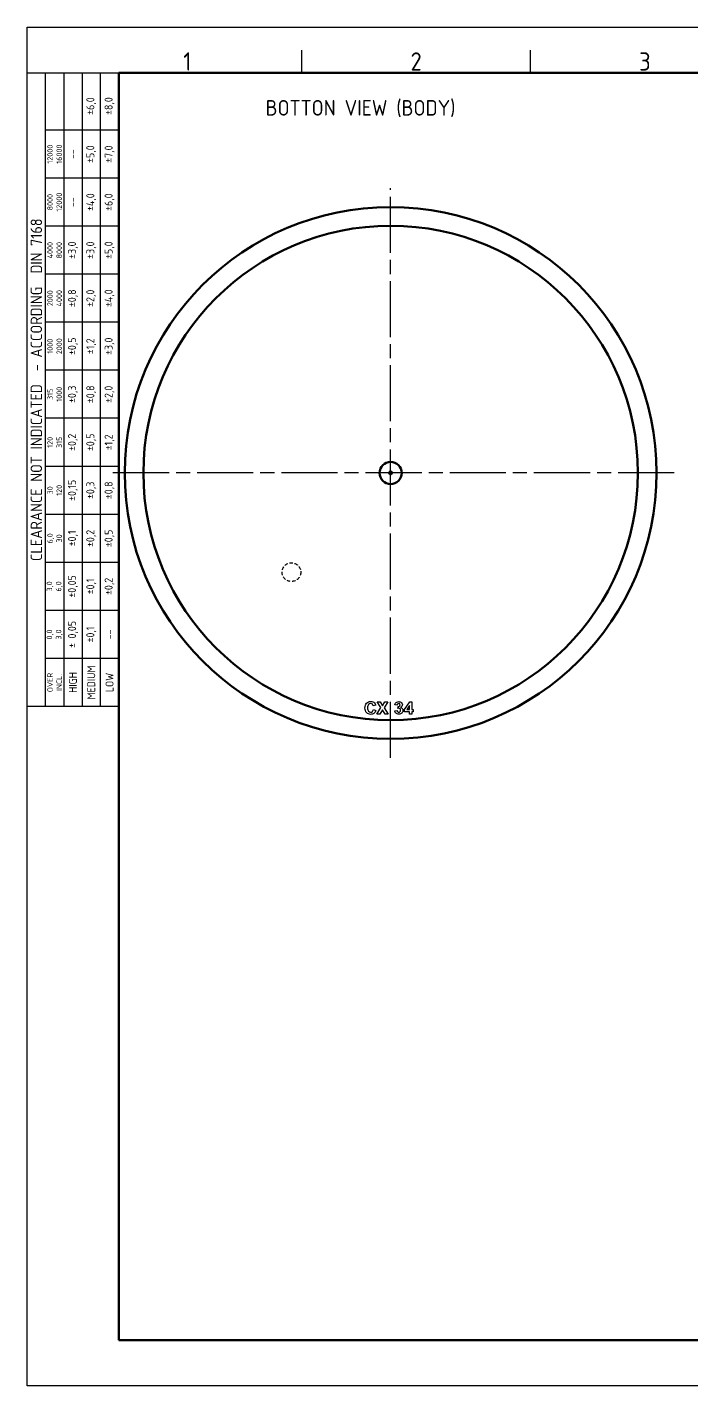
# Model space of a CAD drawing. Extents: x 0 to 616, y 0 to 436.
# Drawn here: x 0 to 213.2, y 0 to 435.9 of the extents above; entities that cross this region are included whole.
import ezdxf
from ezdxf.enums import TextEntityAlignment as Align

# ---------------------------------------------------------------- set-up
doc = ezdxf.new("R2010")
doc.units = 0
doc.header["$LTSCALE"] = 1.5
doc.linetypes.add('AM_ISO08W050', pattern=[18, 12, -1.5, 3, -1.5])
doc.linetypes.add('HIDDEN', pattern=[0.375, 0.25, -0.125])
doc.layers.get('0').update_dxf_attribs({"linetype": 'CONTINUOUS'})
for name, color, linetype, lineweight in [('AM_0', 7, 'CONTINUOUS', 50), ('AM_7', 4, 'AM_ISO08W050', 25), ('AM_BOR', 7, 'CONTINUOUS', 50)]:
    doc.layers.add(name, color=color, linetype=linetype, lineweight=lineweight)
doc.layers.add('Camada 1', color=7, linetype='CONTINUOUS')
doc.layers.add('Layer 1', color=7, linetype='CONTINUOUS')
doc.styles.add('ACISOTS', font='isocp.shx', dxfattribs={"height": 1})
doc.styles.get("Standard").update_dxf_attribs({"font": 'ISOCP.SHX'})

# ---------------------------------------------------------------- blocks, each defined once
blk = doc.blocks.new('A3 ZTL')
for p, q in [((19.57, 280.82), (19.57, 9.78)), ((401.17, 280.82), (19.57, 280.82)), ((19.57, 9.78), (401.17, 9.78))]:
    blk.add_line(p, q)
at = {"layer": 'AM_BOR', "color": 135, "lineweight": 25}
for p, q in [((0, 0), (0, 290.61)), ((0, 290.61), (410.96, 290.61)), ((58.71, 280.82), (58.71, 285.71)), ((107.63, 280.82), (107.63, 285.71)), ((3.91, 145.3), (3.91, 280.82)), ((7.83, 280.82), (7.83, 145.3)), ((11.74, 280.82), (11.74, 145.3)), ((15.66, 145.3), (15.66, 280.82)), ((19.57, 268.59), (3.91, 268.59)), ((19.57, 258.32), (3.91, 258.32)), ((19.57, 248.04), (3.91, 248.04)), ((19.57, 237.77), (3.91, 237.77)), ((19.57, 227.5), (3.91, 227.5)), ((19.57, 217.22), (3.91, 217.22)), ((19.57, 206.95), (3.91, 206.95)), ((19.57, 196.67), (3.91, 196.67)), ((19.57, 186.4), (3.91, 186.4)), ((19.57, 176.13), (3.91, 176.13)), ((19.57, 165.85), (3.91, 165.85)), ((19.57, 155.58), (3.91, 155.58)), ((410.96, 0), (0, 0))]:
    blk.add_line(p, q, dxfattribs=at)
blk.add_lwpolyline([(19.57, 145.3), (0, 145.3), (0, 280.82), (19.57, 280.82)], close=True, dxfattribs=at)
at = {"layer": 'AM_BOR', "color": 135, "lineweight": 25, "style": 'ACISOTS'}
for s, p in [('1', (34.25, 283.27)), ('2', (83.17, 283.27)), ('3', (132.09, 283.27))]:
    blk.add_text(s, height=3.91, dxfattribs=at).set_placement(p, align=Align.MIDDLE)
at = {"layer": 'AM_BOR', "color": 135, "lineweight": 25, "attachment_point": 5, "rotation": 90}
for s, insert, char_height, width in [('±6,0', (13.7, 273.73), 1.712, 10.274), ('±8,0', (17.61, 273.73), 1.712, 10.274), ('12000\\P16000', (5.87, 263.45), 1.174, 10.274), ('±5,0', (13.7, 263.45), 1.712, 10.274), ('±7,0', (17.61, 263.45), 1.712, 10.274), ('--', (9.78, 263.45), 1.712, 10.274), ('8000\\P12000', (5.87, 253.18), 1.174, 10.274), ('--', (9.78, 253.18), 1.712, 10.274), ('±4,0', (13.7, 253.18), 1.712, 10.274), ('±6,0', (17.61, 253.18), 1.712, 10.274), ('{\\Fisocp.shx|c0;CLEARANCE NOT INDICATED  - ACCORDING  DIN 7168}', (1.96, 213.06), 2.4462, 135.5186), ('4000\\P8000', (5.87, 242.91), 1.174, 10.274), ('±3,0', (9.78, 242.91), 1.712, 10.274), ('±3,0', (13.7, 242.91), 1.712, 10.274), ('±5,0', (17.61, 242.91), 1.712, 10.274), ('2000\\P4000', (5.87, 232.63), 1.174, 10.274), ('±0,8', (9.78, 232.63), 1.712, 10.274), ('±2,0', (13.7, 232.63), 1.712, 10.274), ('±4,0', (17.61, 232.63), 1.712, 10.274), ('±0,5', (9.78, 222.36), 1.712, 10.274), ('±1,2', (13.7, 222.36), 1.712, 10.274), ('±3,0', (17.61, 222.36), 1.712, 10.274), ('1000\\P2000', (5.87, 222.36), 1.174, 10.274), ('315\\P1000', (5.87, 212.08), 1.174, 10.274), ('±0,3', (9.78, 212.08), 1.712, 10.274), ('±0,8', (13.7, 212.08), 1.712, 10.274), ('±2,0', (17.61, 212.08), 1.712, 10.274), ('±0,2', (9.78, 201.81), 1.712, 10.274), ('±0,5', (13.7, 201.81), 1.712, 10.274), ('120\\P315', (5.87, 201.81), 1.174, 10.274), ('±1,2', (17.61, 201.81), 1.712, 10.274), ('30\\P120', (5.87, 191.54), 1.174, 10.274), ('±0,15', (9.78, 191.54), 1.712, 10.274), ('±0,3', (13.7, 191.54), 1.712, 10.274), ('±0,8', (17.61, 191.54), 1.712, 10.274), ('6,0\\P30', (5.87, 181.26), 1.174, 10.274), ('±0,1', (9.78, 181.26), 1.712, 10.274), ('±0,2', (13.7, 181.26), 1.712, 10.274), ('±0,5', (17.61, 181.26), 1.712, 10.274), ('3,0\\P6,0', (5.87, 170.99), 1.174, 10.274), ('±0,05', (9.78, 170.99), 1.712, 10.274), ('±0,1', (13.7, 170.99), 1.712, 10.274), ('±0,2', (17.61, 170.99), 1.712, 10.274), ('± 0,05', (9.78, 160.71), 1.712, 10.274), ('0,0\\P3,0', (5.87, 160.71), 1.174, 10.274), ('\\pt4.69206;±0,1', (13.7, 160.71), 1.7123, 10.274), ('--', (17.61, 160.71), 1.712, 10.274), ('{\\Fisocp.shx|c0;OVER\\PINCL.}', (5.87, 150.44), 1.1742, 10.274), ('HIGH', (9.78, 150.44), 1.712, 10.274), ('MEDIUM', (13.7, 150.44), 1.712, 10.274), ('LOW', (17.61, 150.44), 1.712, 10.274)]:
    blk.add_mtext(s, dxfattribs=dict(at, insert=insert, char_height=char_height, width=width))

msp = doc.modelspace()

# ---------------------------------------------------------------- linework, layer by layer
at = {"linetype": 'HIDDEN', "ltscale": 3}
msp.add_circle((84.75, 261.065), 3, dxfattribs=at)
at = {"layer": 'AM_0'}
for radius in [85.3, 79.3, 3.572, 0.469]:
    msp.add_circle((116.569, 292.885), radius, dxfattribs=at)
at = {"layer": 'AM_7'}
for p, q in [((116.569, 201.464), (116.569, 384.306)), ((207.523, 292.885), (25.616, 292.885))]:
    msp.add_line(p, q, dxfattribs=at)
at = {"layer": 'Camada 1', "color": 7}
for points in [[(117.964, 218.488), (118.013, 218.726), (118.085, 218.917), (118.183, 219.059)], [(118.66, 218.371), (118.66, 218.371), (117.964, 218.488), (117.964, 218.488)], [(118.183, 219.059), (118.28, 219.201), (118.417, 219.313), (118.591, 219.395)], [(118.827, 218.762), (118.735, 218.673), (118.679, 218.542), (118.66, 218.371)], [(118.961, 217.953), (119.165, 217.949), (119.321, 217.993), (119.428, 218.086)], [(121.027, 216.945), (121.027, 216.945), (122.722, 219.426), (122.722, 219.426)], [(122.626, 218.283), (122.626, 218.283), (121.728, 216.947), (121.728, 216.947)], [(122.626, 216.947), (122.626, 216.947), (122.626, 218.283), (122.626, 218.283)], [(122.722, 219.426), (122.722, 219.426), (123.351, 219.426), (123.351, 219.426)], [(123.351, 219.426), (123.351, 219.426), (123.351, 216.947), (123.351, 216.947)], [(117.908, 216.608), (117.908, 216.608), (118.638, 216.696), (118.638, 216.696)], [(118.316, 215.804), (118.081, 216.009), (117.946, 216.277), (117.908, 216.608)], [(118.638, 216.696), (118.662, 216.51), (118.724, 216.368), (118.827, 216.27)], [(118.877, 217.339), (118.877, 217.339), (118.961, 217.953), (118.961, 217.953)], [(119.78, 217.68), (120.006, 217.632), (120.185, 217.523), (120.321, 217.355)], [(121.027, 216.289), (121.027, 216.289), (121.027, 216.945), (121.027, 216.945)], [(122.626, 216.289), (122.626, 216.289), (121.027, 216.289), (121.027, 216.289)], [(121.728, 216.947), (121.728, 216.947), (122.626, 216.947), (122.626, 216.947)], [(122.626, 215.503), (122.626, 215.503), (122.626, 216.289), (122.626, 216.289)], [(123.351, 215.503), (123.351, 215.503), (122.626, 215.503), (122.626, 215.503)], [(123.351, 216.947), (123.351, 216.947), (123.836, 216.947), (123.836, 216.947)], [(123.836, 216.289), (123.836, 216.289), (123.351, 216.289), (123.351, 216.289)], [(123.351, 216.289), (123.351, 216.289), (123.351, 215.503), (123.351, 215.503)], [(123.836, 216.947), (123.836, 216.947), (123.836, 216.289), (123.836, 216.289)]]:
    msp.add_open_spline(points, degree=3, dxfattribs=at)
for points, knots in [([(118.591, 219.395), (118.766, 219.476), (118.962, 219.517), (119.178, 219.517), (119.178, 219.517), (119.549, 219.517), (119.846, 219.399), (120.07, 219.163)], [0.642857143, 0.642857143, 0.642857143, 0.642857143, 0.678571429, 0.678571429, 0.678571429, 0.67857143, 0.714285714, 0.714285714, 0.714285714, 0.714285714]), ([(119.471, 218.778), (119.392, 218.857), (119.287, 218.897), (119.157, 218.897), (119.157, 218.897), (119.028, 218.897), (118.918, 218.852), (118.827, 218.762)], [0.428571429, 0.428571429, 0.428571429, 0.428571429, 0.464285714, 0.464285714, 0.464285714, 0.464285715, 0.5, 0.5, 0.5, 0.5]), ([(119.428, 218.086), (119.535, 218.181), (119.59, 218.305), (119.59, 218.461), (119.59, 218.461), (119.59, 218.594), (119.55, 218.7), (119.471, 218.778)], [0.357142857, 0.357142857, 0.357142857, 0.357142857, 0.392857143, 0.392857143, 0.392857143, 0.392857144, 0.428571429, 0.428571429, 0.428571429, 0.428571429]), ([(120.07, 219.163), (120.254, 218.969), (120.347, 218.751), (120.347, 218.507), (120.347, 218.507), (120.347, 218.161), (120.158, 217.886), (119.78, 217.68)], [0.714285714, 0.714285714, 0.714285714, 0.714285714, 0.75, 0.75, 0.75, 0.750000001, 0.785714286, 0.785714286, 0.785714286, 0.785714286]), ([(120.145, 215.861), (119.893, 215.618), (119.579, 215.496), (119.203, 215.496), (119.203, 215.496), (118.846, 215.496), (118.551, 215.599), (118.316, 215.804)], [0.892857143, 0.892857143, 0.892857143, 0.892857143, 0.928571429, 0.928571429, 0.928571429, 0.92857143, 0.964285714, 0.964285714, 0.964285714, 0.964285714]), ([(118.827, 216.27), (118.929, 216.171), (119.052, 216.122), (119.197, 216.122), (119.197, 216.122), (119.353, 216.122), (119.484, 216.181), (119.591, 216.299)], [0.071428571, 0.071428571, 0.071428571, 0.071428571, 0.107142857, 0.107142857, 0.107142857, 0.107142858, 0.142857143, 0.142857143, 0.142857143, 0.142857143]), ([(119.597, 217.228), (119.495, 217.34), (119.37, 217.395), (119.224, 217.395), (119.224, 217.395), (119.128, 217.395), (119.012, 217.377), (118.877, 217.339)], [0.214285714, 0.214285714, 0.214285714, 0.214285714, 0.25, 0.25, 0.25, 0.250000001, 0.285714286, 0.285714286, 0.285714286, 0.285714286]), ([(119.591, 216.299), (119.697, 216.418), (119.75, 216.576), (119.75, 216.777), (119.75, 216.777), (119.75, 216.967), (119.7, 217.117), (119.597, 217.228)], [0.142857143, 0.142857143, 0.142857143, 0.142857143, 0.178571429, 0.178571429, 0.178571429, 0.17857143, 0.214285714, 0.214285714, 0.214285714, 0.214285714]), ([(120.321, 217.355), (120.456, 217.187), (120.524, 216.983), (120.524, 216.745), (120.524, 216.745), (120.524, 216.399), (120.397, 216.105), (120.145, 215.861)], [0.821428571, 0.821428571, 0.821428571, 0.821428571, 0.857142857, 0.857142857, 0.857142857, 0.857142858, 0.892857143, 0.892857143, 0.892857143, 0.892857143])]:
    msp.add_open_spline(points, degree=3, knots=knots, dxfattribs=at)
at = {"layer": 'Layer 1', "color": 7}
for points, knots in [([(108.856, 215.979), (108.516, 216.341), (108.345, 216.836), (108.345, 217.462), (108.345, 217.462), (108.345, 218.126), (108.517, 218.641), (108.859, 219.008)], [0.22222222, 0.22222222, 0.22222222, 0.22222222, 0.27777778, 0.27777778, 0.27777778, 0.27777778, 0.33333333, 0.33333333, 0.33333333, 0.33333333]), ([(108.859, 219.008), (109.202, 219.375), (109.652, 219.558), (110.21, 219.558), (110.21, 219.558), (110.698, 219.558), (111.094, 219.415), (111.398, 219.126)], [0.33333333, 0.33333333, 0.33333333, 0.33333333, 0.38888889, 0.38888889, 0.38888889, 0.38888889, 0.44444444, 0.44444444, 0.44444444, 0.44444444]), ([(109.45, 218.552), (109.267, 218.341), (109.175, 217.997), (109.175, 217.522), (109.175, 217.522), (109.175, 217.018), (109.265, 216.659), (109.447, 216.446)], [0.72222222, 0.72222222, 0.72222222, 0.72222222, 0.77777778, 0.77777778, 0.77777778, 0.77777778, 0.83333333, 0.83333333, 0.83333333, 0.83333333]), ([(110.714, 218.692), (110.565, 218.811), (110.383, 218.871), (110.17, 218.871), (110.17, 218.871), (109.874, 218.871), (109.634, 218.765), (109.45, 218.552)], [0.61111111, 0.61111111, 0.61111111, 0.61111111, 0.66666667, 0.66666667, 0.66666667, 0.66666667, 0.72222222, 0.72222222, 0.72222222, 0.72222222]), ([(111.22, 215.753), (110.943, 215.543), (110.589, 215.437), (110.161, 215.437), (110.161, 215.437), (109.632, 215.437), (109.197, 215.618), (108.856, 215.979)], [0.11111111, 0.11111111, 0.11111111, 0.11111111, 0.16666667, 0.16666667, 0.16666667, 0.16666667, 0.22222222, 0.22222222, 0.22222222, 0.22222222]), ([(109.447, 216.446), (109.628, 216.231), (109.863, 216.125), (110.153, 216.125), (110.153, 216.125), (110.367, 216.125), (110.551, 216.192), (110.705, 216.329)], [0.83333333, 0.83333333, 0.83333333, 0.83333333, 0.88888889, 0.88888889, 0.88888889, 0.88888889, 0.94444444, 0.94444444, 0.94444444, 0.94444444])]:
    msp.add_open_spline(points, degree=3, knots=knots, dxfattribs=at)
for points in [[(111.009, 218.202), (110.963, 218.409), (110.865, 218.572), (110.714, 218.692)], [(111.807, 218.392), (111.807, 218.392), (111.009, 218.202), (111.009, 218.202)], [(111.398, 219.126), (111.58, 218.956), (111.716, 218.711), (111.807, 218.392)], [(112.231, 219.491), (112.231, 219.491), (113.171, 219.491), (113.171, 219.491)], [(113.465, 217.585), (113.465, 217.585), (112.231, 219.491), (112.231, 219.491)], [(113.171, 219.491), (113.171, 219.491), (113.971, 218.21), (113.971, 218.21)], [(113.971, 218.21), (113.971, 218.21), (114.753, 219.491), (114.753, 219.491)], [(115.686, 219.491), (115.686, 219.491), (114.446, 217.555), (114.446, 217.555)], [(114.753, 219.491), (114.753, 219.491), (115.686, 219.491), (115.686, 219.491)], [(110.705, 216.329), (110.859, 216.464), (110.969, 216.679), (111.037, 216.97)], [(111.037, 216.97), (111.037, 216.97), (111.817, 216.723), (111.817, 216.723)], [(111.817, 216.723), (111.697, 216.288), (111.498, 215.965), (111.22, 215.753)], [(112.103, 215.505), (112.103, 215.505), (113.465, 217.585), (113.465, 217.585)], [(113.068, 215.505), (113.068, 215.505), (112.103, 215.505), (112.103, 215.505)], [(113.954, 216.883), (113.954, 216.883), (113.068, 215.505), (113.068, 215.505)], [(114.837, 215.505), (114.837, 215.505), (113.954, 216.883), (113.954, 216.883)], [(114.446, 217.555), (114.446, 217.555), (115.808, 215.505), (115.808, 215.505)], [(115.808, 215.505), (115.808, 215.505), (114.837, 215.505), (114.837, 215.505)]]:
    msp.add_open_spline(points, degree=3, dxfattribs=at)

# ---------------------------------------------------------------- block references
at = {"layer": 'AM_0', "lineweight": 0, "xscale": 1.5, "yscale": 1.5, "zscale": 1.5}
msp.add_blockref('A3 ZTL', (0, 0), dxfattribs=at)

# ---------------------------------------------------------------- texts
at = {"layer": 'AM_0'}
msp.add_text('BOTTON VIEW (BODY)', height=5, dxfattribs=at).set_placement((76.465, 407.535))

doc.saveas('drawing.dxf')
